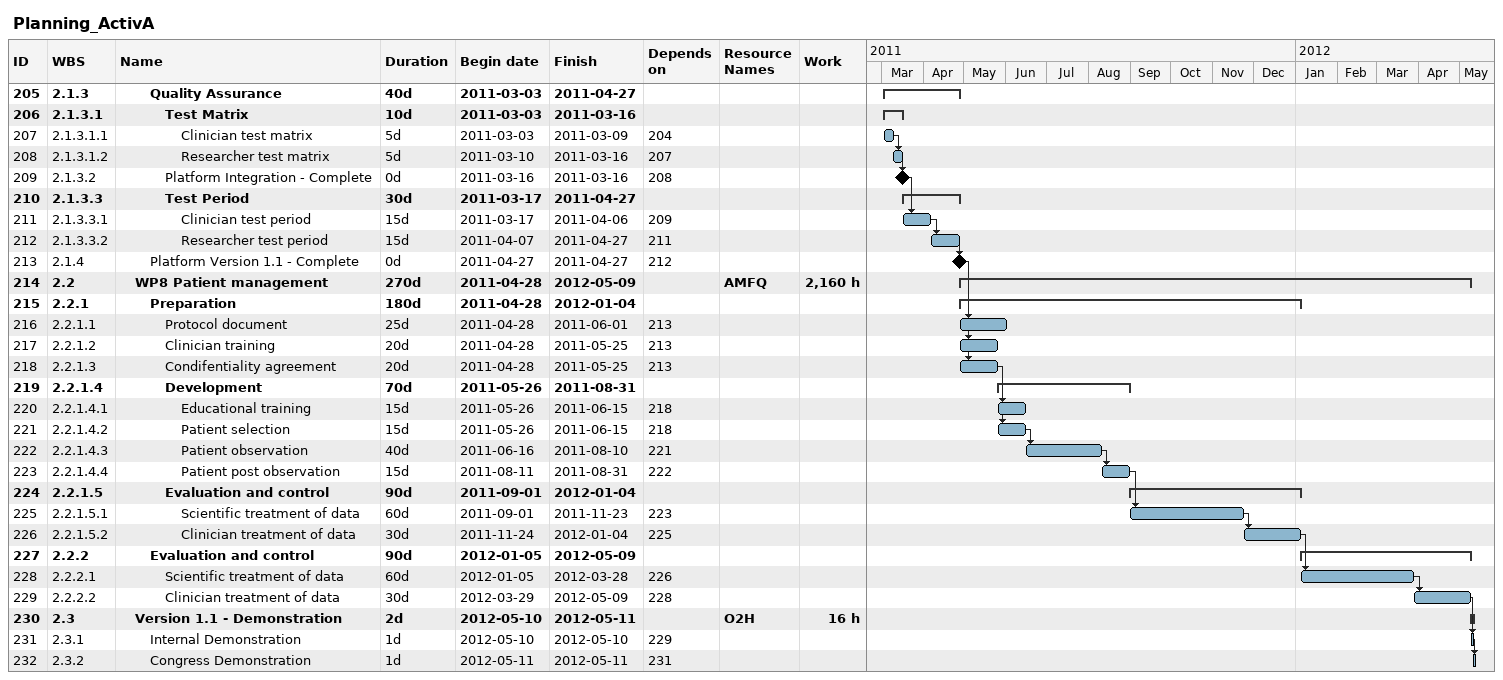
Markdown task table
Planning_ActivA

| ID | WBS | Task | Duration | Start | Finish | Predecessors | Resources | Work (h) |
|---|---|---|---|---|---|---|---|---|
| 205 | 2.1.3 | **Quality Assurance** | 40d | 2011-03-03 | 2011-04-27 |  |  |  |
| 206 | 2.1.3.1 | **Test Matrix** | 10d | 2011-03-03 | 2011-03-16 |  |  |  |
| 207 | 2.1.3.1.1 | Clinician test matrix | 5d | 2011-03-03 | 2011-03-09 | 204 |  |  |
| 208 | 2.1.3.1.2 | Researcher test matrix | 5d | 2011-03-10 | 2011-03-16 | 207 |  |  |
| 209 | 2.1.3.2 | Platform Integration - Complete | 0d | 2011-03-16 | 2011-03-16 | 208 |  |  |
| 210 | 2.1.3.3 | **Test Period** | 30d | 2011-03-17 | 2011-04-27 |  |  |  |
| 211 | 2.1.3.3.1 | Clinician test period | 15d | 2011-03-17 | 2011-04-06 | 209 |  |  |
| 212 | 2.1.3.3.2 | Researcher test period | 15d | 2011-04-07 | 2011-04-27 | 211 |  |  |
| 213 | 2.1.4 | Platform Version 1.1 - Complete | 0d | 2011-04-27 | 2011-04-27 | 212 |  |  |
| 214 | 2.2 | **WP8 Patient management** | 270d | 2011-04-28 | 2012-05-09 |  | AMFQ | 2160 |
| 215 | 2.2.1 | **Preparation** | 180d | 2011-04-28 | 2012-01-04 |  |  |  |
| 216 | 2.2.1.1 | Protocol document | 25d | 2011-04-28 | 2011-06-01 | 213 |  |  |
| 217 | 2.2.1.2 | Clinician training | 20d | 2011-04-28 | 2011-05-25 | 213 |  |  |
| 218 | 2.2.1.3 | Condifentiality agreement | 20d | 2011-04-28 | 2011-05-25 | 213 |  |  |
| 219 | 2.2.1.4 | **Development** | 70d | 2011-05-26 | 2011-08-31 |  |  |  |
| 220 | 2.2.1.4.1 | Educational training | 15d | 2011-05-26 | 2011-06-15 | 218 |  |  |
| 221 | 2.2.1.4.2 | Patient selection | 15d | 2011-05-26 | 2011-06-15 | 218 |  |  |
| 222 | 2.2.1.4.3 | Patient observation | 40d | 2011-06-16 | 2011-08-10 | 221 |  |  |
| 223 | 2.2.1.4.4 | Patient post observation | 15d | 2011-08-11 | 2011-08-31 | 222 |  |  |
| 224 | 2.2.1.5 | **Evaluation and control** | 90d | 2011-09-01 | 2012-01-04 |  |  |  |
| 225 | 2.2.1.5.1 | Scientific treatment of data | 60d | 2011-09-01 | 2011-11-23 | 223 |  |  |
| 226 | 2.2.1.5.2 | Clinician treatment of data | 30d | 2011-11-24 | 2012-01-04 | 225 |  |  |
| 227 | 2.2.2 | **Evaluation and control** | 90d | 2012-01-05 | 2012-05-09 |  |  |  |
| 228 | 2.2.2.1 | Scientific treatment of data | 60d | 2012-01-05 | 2012-03-28 | 226 |  |  |
| 229 | 2.2.2.2 | Clinician treatment of data | 30d | 2012-03-29 | 2012-05-09 | 228 |  |  |
| 230 | 2.3 | **Version 1.1 - Demonstration** | 2d | 2012-05-10 | 2012-05-11 |  | O2H | 16 |
| 231 | 2.3.1 | Internal Demonstration | 1d | 2012-05-10 | 2012-05-10 | 229 |  |  |
| 232 | 2.3.2 | Congress Demonstration | 1d | 2012-05-11 | 2012-05-11 | 231 |  |  |
